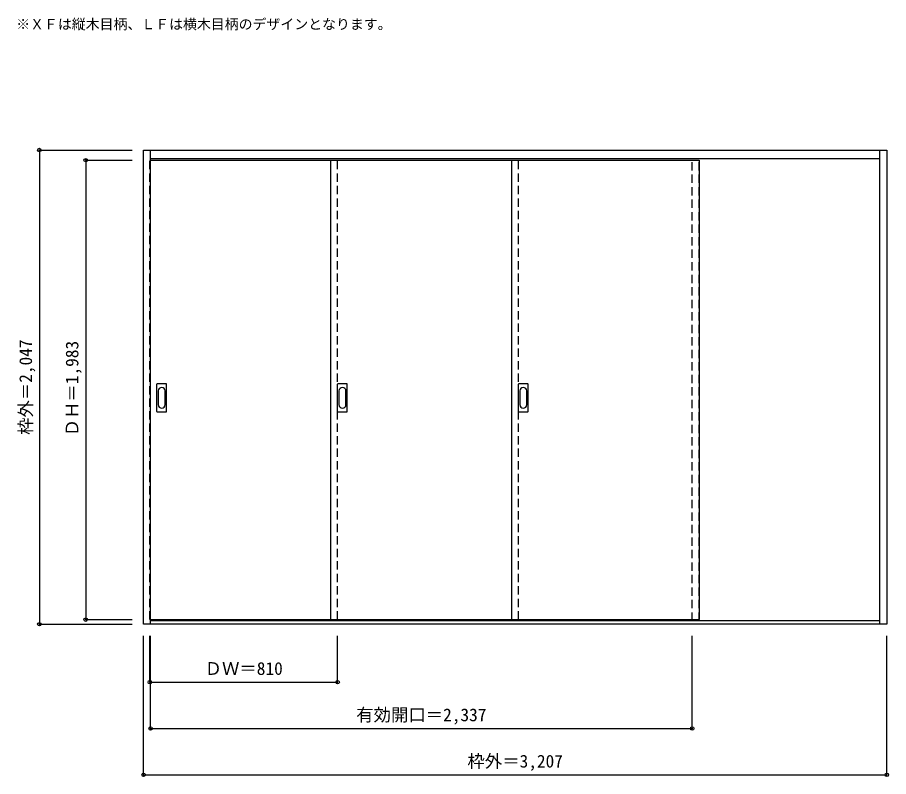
# Model space of a CAD drawing. Units: millimetres, scale not verified. Extents: x -1398 to 2361, y -1386 to 1891.
import ezdxf
from ezdxf.enums import TextEntityAlignment as Align

# ---------------------------------------------------------------- set-up
doc = ezdxf.new("R2010")
doc.units = ezdxf.units.MM
doc.header["$LTSCALE"] = 30
doc.header["$PDMODE"] = 32
doc.header["$PDSIZE"] = 15
doc.linetypes.add('DASHED1', pattern=[1.8, 1.2, -0.6])
for name, color, linetype in [('0-0', 3, 'Continuous'), ('0-1_寸法', 7, 'Continuous'), ('0-2_文字', 7, 'Continuous')]:
    doc.layers.add(name, color=color, linetype=linetype)
doc.styles.add('ＭＳ ゴシック', font='')
doc.styles.get('ＭＳ ゴシック').set_extended_font_data('MS Gothic')

msp = doc.modelspace()

# ---------------------------------------------------------------- linework, layer by layer
at = {"layer": '0-0'}
for p, q in [((-853.68, -728.9), (-853.68, 1318.1)), ((-853.68, 1318.1), (2353.32, 1318.1)), ((-823.68, -728.9), (-823.68, 1318.1)), ((2323.32, -728.9), (2323.32, 1318.1)), ((2353.32, 1318.1), (2353.32, -728.9)), ((-823.68, 1282.1), (2323.32, 1282.1)), ((-823.68, 1274.1), (1543.32, 1274.1)), ((-46.68, 1274.1), (-46.68, -708.9)), ((733.32, 1274.1), (733.32, -708.9)), ((1543.32, 1274.1), (1543.32, -708.9)), ((-796.68, 189.1), (-796.68, 308.1)), ((-756.18, 309.6), (-795.18, 309.6)), ((-754.68, 189.1), (-754.68, 308.1)), ((-16.68, 189.1), (-16.68, 308.1)), ((23.82, 309.6), (-15.18, 309.6)), ((25.32, 189.1), (25.32, 308.1)), ((763.32, 189.1), (763.32, 308.1)), ((803.82, 309.6), (764.82, 309.6)), ((805.32, 189.1), (805.32, 308.1)), ((-795.18, 187.6), (-756.18, 187.6)), ((-15.18, 187.6), (23.82, 187.6)), ((764.82, 187.6), (803.82, 187.6)), ((-823.68, -708.9), (1543.32, -708.9)), ((2323.32, -713.9), (-823.68, -713.9)), ((2353.32, -728.9), (-853.68, -728.9))]:
    msp.add_line(p, q, dxfattribs=at)
at = {"layer": '0-0', "color": 4, "linetype": 'DASHED1'}
for p, q in [((1513.32, -713.9), (1513.32, 1282.1)), ((1543.32, -713.9), (1543.32, 1282.1)), ((-16.68, -708.9), (-16.68, 1274.1)), ((763.32, -708.9), (763.32, 1274.1))]:
    msp.add_line(p, q, dxfattribs=at)
at = {"layer": '0-0', "color": 7}
for p, q in [((-790.68, 278.2), (-790.68, 219)), ((-760.68, 219), (-760.68, 278.2)), ((-10.68, 278.2), (-10.68, 219)), ((19.32, 219), (19.32, 278.2)), ((769.32, 278.2), (769.32, 219)), ((799.32, 219), (799.32, 278.2))]:
    msp.add_line(p, q, dxfattribs=at)
at = {"layer": '0-0', "color": 4, "linetype": 'DASHED1'}
msp.add_lwpolyline([(-823.68, -708.9), (-826.68, -708.9), (-826.68, 1274.1), (-823.68, 1274.1)], dxfattribs=at)
at = {"layer": '0-0'}
for centre, start, end in [((-795.18, 308.1), 90, 180), ((-756.18, 308.1), 0, 90), ((-15.18, 308.1), 90, 180), ((23.82, 308.1), 0, 90), ((764.82, 308.1), 90, 180), ((803.82, 308.1), 0, 90), ((-795.18, 189.1), 180, 270), ((-756.18, 189.1), 270, 0), ((-15.18, 189.1), 180, 270), ((23.82, 189.1), 270, 0), ((764.82, 189.1), 180, 270), ((803.82, 189.1), 270, 0)]:
    msp.add_arc(centre, 1.5, start, end, dxfattribs=at)
at = {"layer": '0-0', "color": 7}
for centre, start, end in [((-775.68, 278.2), 0, 180), ((4.32, 278.2), 0, 180), ((784.32, 278.2), 0, 180), ((-775.68, 219), 180, 0), ((4.32, 219), 180, 0), ((784.32, 219), 180, 0)]:
    msp.add_arc(centre, 15, start, end, dxfattribs=at)
at = {"layer": '0-1_寸法', "color": 4}
for p, q in [((-1303.68, 1318.1), (-1303.68, -728.9)), ((-1303.68, 1318.1), (-903.68, 1318.1)), ((-1103.68, 1274.1), (-903.68, 1274.1)), ((-1103.68, 1274.1), (-1103.68, -708.9)), ((-1103.68, -708.9), (-903.68, -708.9)), ((-1303.68, -728.9), (-903.68, -728.9)), ((-853.68, -1378.9), (-853.68, -778.9)), ((-826.68, -978.9), (-826.68, -778.9)), ((-823.68, -1178.9), (-823.68, -778.9))]:
    msp.add_line(p, q, dxfattribs=at)
for points in [[(-853.68, -1378.9), (2353.32, -1378.9), (2353.32, -778.9)], [(-826.68, -978.9), (-16.68, -978.9), (-16.68, -778.9)], [(-823.68, -1178.9), (1513.32, -1178.9), (1513.32, -778.9)]]:
    msp.add_lwpolyline(points, dxfattribs=at)
at = {"layer": '0-1_寸法'}
for p in [(-1303.68, 1318.1), (-1103.68, 1274.1), (-1103.68, -708.9), (-1303.68, -728.9), (-826.68, -978.9), (-16.68, -978.9), (-823.68, -1178.9), (1513.32, -1178.9), (-853.68, -1378.9), (2353.32, -1378.9)]:
    msp.add_point(p, dxfattribs=at)

# ---------------------------------------------------------------- texts
at = {"layer": '0-1_寸法', "style": 'ＭＳ ゴシック'}
for s, p in [('枠外＝2,047', (-1318.68, 88.35)), ('ＤＨ＝1,983', (-1118.68, 82.35))]:
    msp.add_text(s, height=54.99, rotation=90, dxfattribs=at).set_placement(p, align=Align.BOTTOM_LEFT)
for s, p in [('ＤＷ＝810', (-590.43, -963.9)), ('有効開口＝2,337', (63.57, -1163.9)), ('枠外＝3,207', (543.57, -1363.9))]:
    msp.add_text(s, height=54.99, dxfattribs=at).set_placement(p, align=Align.BOTTOM_LEFT)
at = {"layer": '0-2_文字', "style": 'ＭＳ ゴシック'}
msp.add_text('※ＸＦは縦木目柄、ＬＦは横木目柄のデザインとなります。', height=43.99, dxfattribs=at).set_placement((-1403.68, 1826.23), align=Align.BOTTOM_LEFT)

doc.saveas('drawing.dxf')
